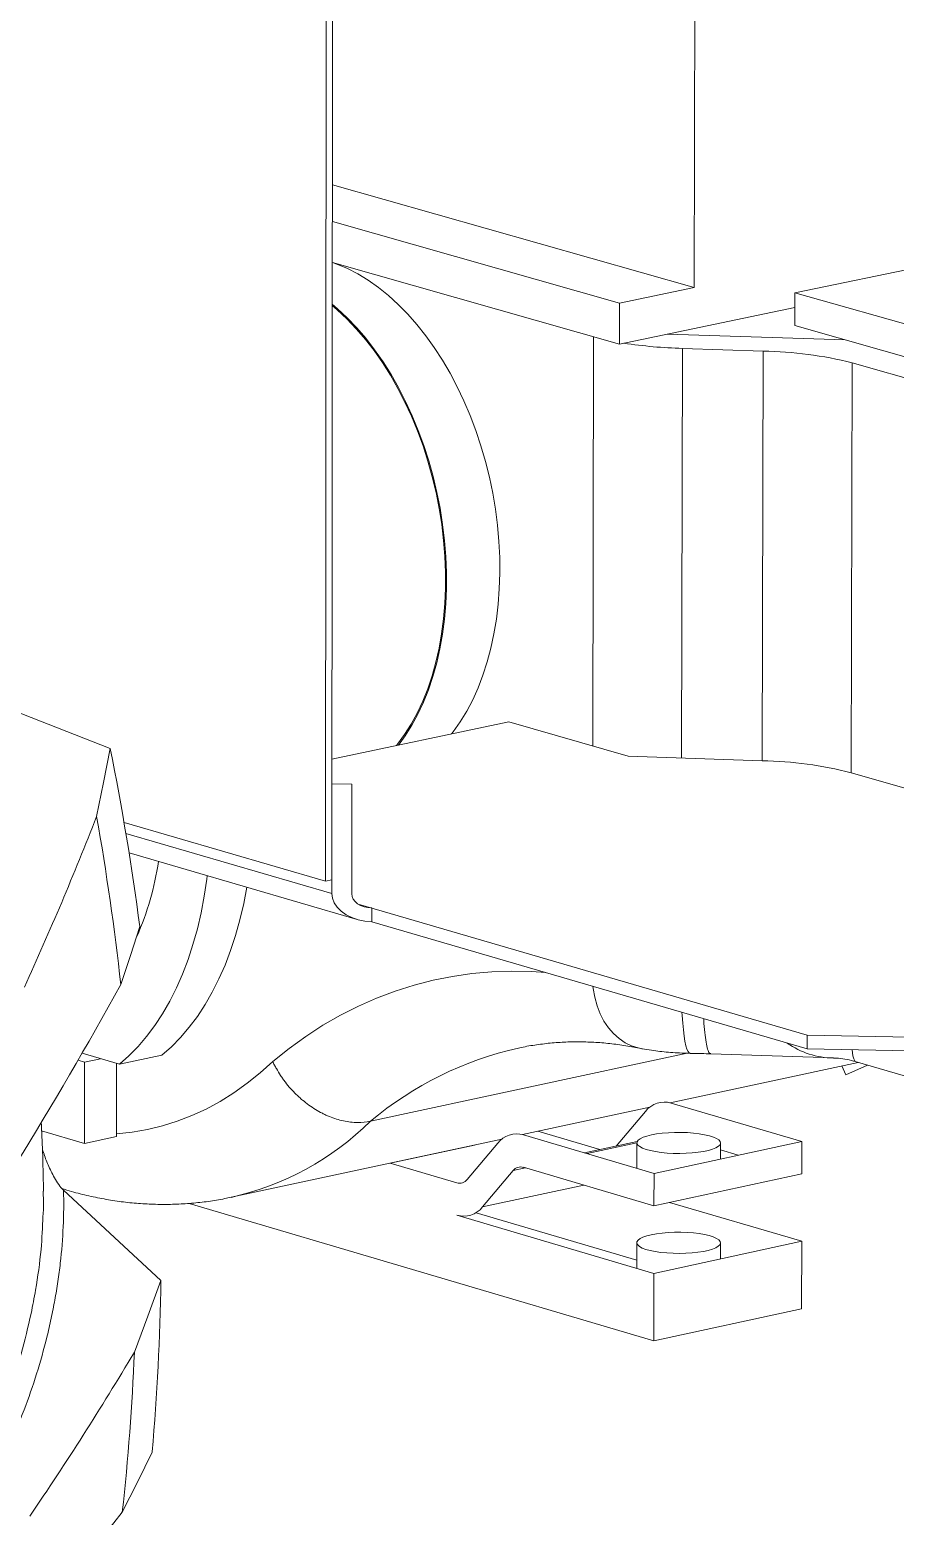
# Model space of a CAD drawing. Header units: millimetres. Extents: x -1041 to 1726, y -447 to 1705.
# Drawn here: x -223 to 66.6, y 265 to 762.1 of the extents above; entities that cross this region are included whole.
import ezdxf

# ---------------------------------------------------------------- set-up
doc = ezdxf.new("R2010")
doc.units = ezdxf.units.MM

msp = doc.modelspace()

# ---------------------------------------------------------------- linework, layer by layer
at = {"color": 7, "linetype": 'Continuous', "lineweight": 15}
for p, q in [((-123.77, 880.16), (-124.1, 477.38)), ((-121.6, 880.6), (-121.95, 473.25)), ((-0.46, 785.67), (-0.66, 675.91)), ((-0.66, 675.91), (-121.75, 710.23)), ((-121.76, 698), (-25.64, 670.72)), ((-121.77, 684.33), (-25.66, 657.01)), ((-25.64, 670.72), (-0.66, 675.91)), ((144.38, 642.61), (33.03, 674.13)), ((-25.66, 657.01), (-25.64, 670.72)), ((22.39, 654.66), (-4.64, 655.55)), ((192.81, 610.82), (52.18, 650.72)), ((-231.39, 535.61), (-196.11, 521.73)), ((-121.91, 518.16), (-62.72, 530.67)), ((-124.1, 477.38), (-191.47, 497.03)), ((-189.78, 486.82), (-113.51, 464.55)), ((-124.1, 477.38), (-121.95, 477.84)), ((37.11, 425.89), (-113.16, 469.73)), ((-108.6, 463.81), (-108.59, 468.4)), ((37.1, 421.28), (-108.6, 463.81)), ((-193.03, 416.12), (-205.49, 419.79)), ((-193.03, 416.12), (-178.79, 419.16)), ((-3, 419.82), (-109, 397.05)), ((4.86, 419.6), (45.94, 418.23)), ((-204.65, 416.82), (-204.65, 389.67)), ((-193.97, 416.4), (-193.98, 392.88)), ((-8.73, 403.23), (54.19, 416.77)), ((48.7, 415.59), (50.01, 412.59)), ((57.25, 415.88), (50.01, 412.59)), ((53.17, 417.07), (209.9, 371.32)), ((-58.19, 392.59), (-15.58, 401.76)), ((-204.65, 389.67), (-219.04, 393.92)), ((-204.65, 389.67), (-193.97, 391.96)), ((-155.62, 371.63), (-65.03, 391.12)), ((-74.25, 389.14), (-74.18, 389.12)), ((-19.75, 390.28), (-37.37, 386.48)), ((-19.85, 389.85), (-19.87, 381.34)), ((8.14, 384.46), (8.15, 389.8)), ((35.35, 390.33), (35.32, 379.49)), ((14.05, 385.73), (8.15, 387.46)), ((-123.67, 378.5), (-123.6, 378.48)), ((-61.28, 380.55), (-71.51, 368.4)), ((-14.15, 368.8), (-57.83, 381.66)), ((-14.13, 379.65), (-14.15, 368.8)), ((35.32, 379.49), (-14.15, 368.8)), ((-211.72, 373.97), (-179.15, 343.81)), ((-14.23, 323.61), (-169.67, 369.59)), ((-19.92, 350.62), (-73.69, 366.48)), ((-19.91, 356.44), (-19.92, 347.89)), ((8.08, 351.02), (8.09, 356.39)), ((35.28, 356.92), (35.23, 334.35)), ((-14.19, 346.2), (-14.23, 323.61)), ((35.23, 334.35), (-14.23, 323.61))]:
    msp.add_line(p, q, dxfattribs=at)
at = {"color": 144, "linetype": 'Continuous', "lineweight": 0}
for p, q in [((33.03, 674.13), (96.06, 687.25)), ((33.01, 663.17), (33.03, 674.13)), ((-25.66, 657.01), (33.02, 669.23)), ((193.35, 617.72), (33.01, 663.17)), ((49.86, 658.4), (-9.67, 660.34)), ((-22.81, 519.14), (-62.72, 530.67)), ((-22.81, 519.14), (22.11, 517.65)), ((251.13, 456.15), (51.87, 513.64)), ((-115.23, 509.84), (-121.92, 509.97)), ((-115.27, 473.12), (-115.23, 509.84)), ((37.1, 421.28), (37.11, 425.89)), ((104.29, 424.54), (37.11, 425.89)), ((-204.65, 416.82), (-199.3, 417.96)), ((104.28, 419.93), (37.1, 421.28)), ((-206.83, 417.47), (-204.65, 416.82)), ((-8.38, 403.14), (35.35, 390.33)), ((-26.79, 388.76), (-16.99, 400.38)), ((-53.03, 393.7), (-32.22, 387.59)), ((-74.18, 389.12), (-102.4, 383.05)), ((-76.68, 377.58), (-66.45, 389.74)), ((-74.18, 389.12), (-74.18, 389.15)), ((-57.84, 392.5), (-14.13, 379.65)), ((35.35, 390.33), (-14.13, 379.65)), ((-102.46, 383.06), (-80.12, 376.48)), ((-123.6, 378.48), (-123.6, 378.51)), ((-37.63, 375.71), (-71.51, 368.4)), ((-8.94, 369.93), (35.28, 356.92)), ((-80.11, 365.65), (-14.19, 346.2)), ((35.28, 356.92), (-14.19, 346.2))]:
    msp.add_line(p, q, dxfattribs=at)
at = {"color": 8, "linetype": 'Continuous', "lineweight": 15}
for p, q in [((-34.6, 522.55), (-34.39, 659.49)), ((-4.64, 655.55), (-4.89, 518.54)), ((22.11, 517.65), (22.39, 654.66)), ((52.18, 650.72), (51.87, 513.64)), ((-121.95, 473.25), (-190.85, 493.35)), ((-19.85, 389.84), (-36.55, 386.24)), ((-57.13, 381.45), (-61.28, 380.55))]:
    msp.add_line(p, q, dxfattribs=at)
at = {"color": 7, "linetype": 'Continuous', "lineweight": 15, "flags": 128}
for points in [[(-121.77, 684.28), (-120.24, 683.73), (-116.72, 682.25), (-113.22, 680.45), (-109.75, 678.35), (-106.34, 675.94), (-103, 673.25), (-99.73, 670.28), (-96.55, 667.04), (-93.47, 663.54), (-90.5, 659.8), (-87.66, 655.84), (-84.95, 651.65), (-82.39, 647.27), (-79.98, 642.7), (-77.73, 637.97), (-75.66, 633.09), (-73.77, 628.08), (-72.06, 622.97), (-70.54, 617.75), (-69.23, 612.47), (-68.12, 607.13), (-67.21, 601.76), (-66.52, 596.38), (-66.04, 591.01), (-65.78, 585.66), (-65.73, 580.37), (-65.9, 575.14), (-66.28, 569.99), (-66.88, 564.96), (-67.7, 560.04), (-68.72, 555.28), (-69.94, 550.67), (-71.37, 546.24), (-72.99, 542.01), (-74.8, 537.99), (-76.8, 534.19), (-78.97, 530.64), (-81.3, 527.33), (-81.85, 526.63)], [(-121.78, 670.34), (-120.02, 668.83), (-116.77, 665.79), (-113.61, 662.48), (-110.56, 658.92), (-107.63, 655.12), (-104.82, 651.1), (-102.14, 646.86), (-99.62, 642.43), (-97.25, 637.82), (-95.05, 633.04), (-93.02, 628.13), (-91.17, 623.09), (-89.51, 617.94), (-88.04, 612.71), (-86.78, 607.4), (-85.72, 602.06), (-84.86, 596.68), (-84.22, 591.3), (-83.8, 585.92), (-83.59, 580.59), (-83.59, 575.3), (-83.81, 570.09), (-84.25, 564.97), (-84.91, 559.96), (-85.77, 555.08), (-86.84, 550.35), (-88.12, 545.78), (-89.59, 541.4), (-91.26, 537.22), (-93.12, 533.25), (-95.16, 529.51), (-97.37, 526.02), (-99.68, 522.86)], [(-100.31, 522.72), (-99.96, 523.16), (-97.6, 526.38), (-95.4, 529.85), (-93.38, 533.57), (-91.53, 537.52), (-89.87, 541.68), (-88.4, 546.04), (-87.13, 550.58), (-86.06, 555.29), (-85.21, 560.14), (-84.56, 565.12), (-84.12, 570.22), (-83.9, 575.4), (-83.89, 580.66), (-84.1, 585.97), (-84.53, 591.31), (-85.16, 596.67), (-86.01, 602.02), (-87.07, 607.34), (-88.33, 612.61), (-89.78, 617.82), (-91.43, 622.94), (-93.27, 627.95), (-95.29, 632.84), (-97.48, 637.59), (-99.84, 642.17), (-102.35, 646.58), (-105.01, 650.8), (-107.81, 654.8), (-110.73, 658.58), (-113.76, 662.13), (-116.9, 665.41), (-120.13, 668.44), (-121.78, 669.85)], [(-200.64, 498.98), (-198.29, 510.4), (-196.11, 521.73)], [(-163.67, 479.19), (-163.81, 478.07), (-164.64, 472.38), (-165.69, 466.82), (-166.94, 461.42), (-168.4, 456.18), (-170.06, 451.13), (-171.91, 446.28), (-173.95, 441.64), (-176.18, 437.22), (-178.59, 433.04), (-181.17, 429.12), (-183.91, 425.45), (-186.8, 422.06), (-189.85, 418.94), (-193.03, 416.12)], [(-150.41, 475.32), (-151.44, 469.85), (-152.69, 464.45), (-154.15, 459.21), (-155.81, 454.16), (-157.67, 449.31), (-159.71, 444.67), (-161.94, 440.26), (-164.35, 436.08), (-166.93, 432.16), (-169.67, 428.49), (-172.57, 425.1), (-175.61, 421.99), (-178.79, 419.16)], [(-121.95, 473.25), (-121.75, 471.66), (-121.15, 470.1), (-120.16, 468.63), (-118.83, 467.29), (-117.18, 466.13), (-115.28, 465.17), (-113.17, 464.45), (-110.92, 464), (-108.6, 463.81)], [(-186.19, 462.2), (-189.31, 452.51), (-192.54, 442.77)], [(-193.98, 392.88), (-188.8, 393.41), (-183.67, 394.29), (-178.62, 395.5), (-173.64, 397.05), (-168.75, 398.94), (-163.96, 401.16), (-159.27, 403.71), (-154.7, 406.58), (-150.25, 409.77), (-145.92, 413.28), (-141.73, 417.09)], [(-188.02, 319.84), (-183.49, 331.83), (-179.15, 343.81)], [(-182.1, 286.45), (-187.02, 276.4), (-192.07, 266.34)]]:
    msp.add_lwpolyline(points, dxfattribs=at)
at = {"color": 144, "linetype": 'Continuous', "lineweight": 0, "flags": 128}
for points in [[(-108.59, 468.4), (-109.89, 468.51), (-111.15, 468.8), (-112.3, 469.25), (-113.31, 469.84), (-114.14, 470.55), (-114.76, 471.35), (-115.14, 472.22), (-115.27, 473.12)], [(-14.99, 392.51), (-16.5, 392.13), (-17.77, 391.7), (-18.75, 391.22), (-19.43, 390.71), (-19.79, 390.18), (-19.83, 389.64), (-19.53, 389.1), (-18.92, 388.58), (-18, 388.1), (-16.8, 387.65), (-15.33, 387.25), (-13.65, 386.91), (-11.78, 386.64), (-9.78, 386.45), (-7.68, 386.33), (-5.54, 386.3), (-3.4, 386.35), (-1.33, 386.48), (0.64, 386.69), (2.46, 386.98), (4.08, 387.33), (5.47, 387.73), (6.6, 388.19), (7.43, 388.69), (7.95, 389.21), (8.15, 389.75), (8.02, 390.29), (7.56, 390.81), (6.79, 391.32), (5.73, 391.79), (4.39, 392.21), (2.81, 392.58), (1.03, 392.88), (-0.91, 393.12), (-2.96, 393.27), (-5.09, 393.34), (-7.23, 393.34), (-9.34, 393.25), (-11.37, 393.08), (-13.27, 392.83), (-14.99, 392.51)], [(-15.05, 359.11), (-16.56, 358.73), (-17.82, 358.29), (-18.81, 357.81), (-19.49, 357.3), (-19.85, 356.76), (-19.88, 356.22), (-19.59, 355.69), (-18.98, 355.17), (-18.06, 354.67), (-16.85, 354.22), (-15.39, 353.83), (-13.71, 353.49), (-11.84, 353.22), (-9.84, 353.02), (-7.74, 352.91), (-5.6, 352.87), (-3.46, 352.92), (-1.39, 353.06), (0.58, 353.27), (2.4, 353.55), (4.02, 353.9), (5.41, 354.31), (6.54, 354.77), (7.37, 355.27), (7.89, 355.79), (8.09, 356.33), (7.96, 356.87), (7.5, 357.4), (6.73, 357.91), (5.66, 358.38), (4.33, 358.81), (2.75, 359.18), (0.97, 359.48), (-0.97, 359.71), (-3.03, 359.87), (-5.15, 359.94), (-7.29, 359.94), (-9.4, 359.84), (-11.43, 359.67), (-13.33, 359.43), (-15.05, 359.11)]]:
    msp.add_lwpolyline(points, dxfattribs=at)
at = {"color": 8, "linetype": 'Continuous', "lineweight": 15, "flags": 128}
for points in [[(-141.73, 417.09), (-136.26, 421.44), (-130.64, 425.47), (-124.9, 429.17), (-119.03, 432.53), (-113.04, 435.56), (-106.94, 438.24), (-100.74, 440.58), (-94.44, 442.58), (-88.06, 444.22), (-81.59, 445.51), (-75.05, 446.44), (-68.45, 447.02), (-61.79, 447.24), (-55.08, 447.11), (-50.31, 446.8)], [(-17.95, 421.32), (-19.42, 421.59), (-21.67, 422.3), (-23.83, 423.34), (-25.85, 424.71), (-27.72, 426.39), (-29.4, 428.35), (-30.89, 430.58), (-32.15, 433.04), (-33.18, 435.7), (-33.96, 438.53), (-34.47, 441.5), (-34.56, 442.2)], [(-4.79, 433.51), (-4.72, 432.42), (-4.54, 429.9), (-4.32, 427.61), (-4.06, 425.57), (-3.77, 423.8), (-3.46, 422.34), (-3.12, 421.2), (-2.75, 420.38), (-2.38, 419.91), (-2.05, 419.79)]]:
    msp.add_lwpolyline(points, dxfattribs=at)
at = {"color": 7, "linetype": 'Continuous', "lineweight": 15}
for centre, radius, start, end in [((-0.01, 815.98), 160.51, 261.3321, 268.3454), ((20.27, 524.2), 130.48, 75.8417, 89.0679), ((-1047.09, 349.42), 868.25, 7.46342, 11.44651), ((-1246.02, 908.22), 1122.63, 335.45706, 338.62098), ((-1059.35, 346.57), 872.13, 6.33314, 10.0644), ((-1452.85, 1139.08), 1439.87, 325.56142, 331.07985), ((-58.75, 378.6), 3.19, 73.2444, 142.2601), ((-929.88, 353.67), 750.8, 354.86376, 359.24769), ((-1111.36, 870.45), 1075.05, 325.7214, 329.19137), ((-925.55, 348.82), 738.1, 353.58413, 357.74956), ((-1222.01, 1069.23), 1305.91, 315.74368, 322.06171)]:
    msp.add_arc(centre, radius, start, end, dxfattribs=at)
at = {"color": 144, "linetype": 'Continuous', "lineweight": 0}
for centre, radius, start, end in [((19.99, 389.4), 128.27, 75.6092, 89.0534), ((-10.67, 395.48), 8, 73.318, 142.2099), ((-60.13, 384.85), 7.98, 73.2689, 142.2807), ((-79.2, 379.53), 3.19, 253.2253, 322.2872), ((-77.81, 373.27), 7.96, 253.2008, 322.2666)]:
    msp.add_arc(centre, radius, start, end, dxfattribs=at)
at = {"color": 8, "linetype": 'Continuous', "lineweight": 15}
for centre, radius, start, end in [((-273.09, 497.29), 94.08, 335.8864, 351.8493), ((46.25, 445.76), 27.54, 234.9108, 269.3371), ((-34.31, 308.37), 115.94, 102.5221, 130.1051), ((59.93, 420.8), 7.72, 178.6754, 208.8956), ((-177.06, 466.38), 97.15, 282.7308, 314.4697)]:
    msp.add_arc(centre, radius, start, end, dxfattribs=at)
for points, knots in [([(2.5, 431.38), (2.5, 431.21), (2.57, 429.46), (2.83, 426.7), (3.25, 423.35), (3.79, 421.05), (4.33, 419.75), (4.71, 419.73), (4.87, 419.72)], [0, 0, 0, 0, 0.02237, 0.230417, 0.438464, 0.646511, 0.854558, 1, 1, 1, 1]), ([(-241.26, 280.08), (-239.22, 284.31), (-235.14, 292.79), (-230.06, 305.9), (-225.78, 319.26), (-222.89, 330.89), (-220.67, 342.56), (-219.12, 353.44), (-218.76, 361.63), (-218.59, 365.32)], [0, 0, 0, 0, 0.1533762, 0.3075552, 0.4642188, 0.621731, 0.7120588, 0.8700955, 1, 1, 1, 1])]:
    msp.add_open_spline(points, degree=3, knots=knots, dxfattribs=at)
at = {"color": 7, "linetype": 'Continuous', "lineweight": 15}
for points, knots in [([(-59.44, 421.54), (-59.15, 421.61), (-57.16, 422.08), (-53.43, 422.68), (-48.22, 423.31), (-42.96, 423.63), (-37.66, 423.66), (-32.33, 423.41), (-26.97, 422.86), (-22.52, 422.19), (-19.85, 421.66), (-18.99, 421.49)], [0, 0, 0, 0, 0.022653, 0.155227, 0.287721, 0.419776, 0.551109, 0.68151, 0.810844, 0.939053, 1, 1, 1, 1]), ([(-18.98, 421.49), (-17.91, 421.29), (-15.91, 420.91), (-12.94, 420.52), (-10.05, 420.21), (-7.11, 419.99), (-4.42, 419.84), (-2.71, 419.81), (-2.05, 419.8)], [0, 0, 0, 0, 0.208423, 0.385913, 0.549647, 0.72004, 0.891304, 1, 1, 1, 1]), ([(-2.06, 419.75), (-0.03, 419.73), (2.28, 419.71), (4.59, 419.6), (4.86, 419.59)], [0, 0, 0, 0, 0.8794954, 1, 1, 1, 1]), ([(45.96, 418.2), (46.26, 418.19), (47.52, 418.19), (49.77, 417.87), (51.89, 417.47), (52.97, 417.11), (53.14, 417.06)], [0, 0, 0, 0, 0.124341, 0.525912, 0.927722, 1, 1, 1, 1]), ([(-109, 397.05), (-110.41, 396.75), (-111.87, 396.61), (-114.13, 396.64), (-114.9, 396.69), (-116.45, 396.87), (-117.24, 397), (-119.61, 397.52), (-121.18, 398.01), (-123.15, 398.81), (-123.54, 398.98), (-124.33, 399.34), (-124.72, 399.54), (-125.89, 400.13), (-126.66, 400.56), (-128.92, 401.95), (-130.38, 403), (-132.13, 404.47), (-132.48, 404.77), (-133.16, 405.39), (-133.5, 405.7), (-134.49, 406.66), (-135.75, 407.99), (-136.92, 409.39), (-137.76, 410.48), (-138.04, 410.85), (-138.57, 411.6), (-138.83, 411.98), (-139.59, 413.13), (-140.06, 413.9), (-140.73, 415.09), (-140.94, 415.48), (-141.25, 416.08), (-141.35, 416.29), (-141.54, 416.69), (-141.64, 416.89), (-141.73, 417.09)], [0, 0, 0, 0, 0.125, 0.125, 0.1875, 0.1875, 0.25, 0.25, 0.375, 0.375, 0.40625, 0.40625, 0.4375, 0.4375, 0.5, 0.5, 0.625, 0.625, 0.65625, 0.65625, 0.6875, 0.6875, 0.75, 0.8125, 0.8125, 0.84375, 0.84375, 0.875, 0.875, 0.9375, 0.9375, 0.96875, 0.96875, 0.984375, 0.984375, 1, 1, 1, 1]), ([(-218.43, 373.69), (-218.44, 373.97), (-218.47, 378.38), (-218.69, 386.06), (-219.01, 393.48), (-219.16, 396.72)], [0, 0, 0, 0, 0.035908, 0.577872, 1, 1, 1, 1]), ([(-218.78, 387.65), (-218.31, 386.27), (-217.33, 383.36), (-215.68, 379.81), (-214.07, 376.95), (-212.86, 375.14), (-212.01, 374.27), (-211.72, 373.97)], [0, 0, 0, 0, 0.269249, 0.565941, 0.73594, 0.908549, 1, 1, 1, 1]), ([(-211.72, 373.97), (-211.61, 369.95), (-211.65, 365.91), (-212.01, 357.8), (-212.34, 353.72), (-213.04, 347.58), (-213.31, 345.53), (-213.92, 341.41), (-214.26, 339.35), (-215.01, 335.22), (-215.42, 333.16), (-216.31, 329.02), (-216.78, 326.96), (-219.33, 316.68), (-221.88, 308.55), (-227.98, 292.46), (-231.53, 284.51), (-235.6, 276.64)], [0, 0, 0, 0, 0.125, 0.125, 0.25, 0.25, 0.3125, 0.3125, 0.375, 0.375, 0.4375, 0.4375, 0.5, 0.5, 0.75, 0.75, 1, 1, 1, 1]), ([(-218.59, 365.32), (-218.53, 366.15), (-218.33, 368.97), (-218.47, 371.74), (-218.57, 373.69)], [0, 0, 0, 0, 0.293566, 1, 1, 1, 1]), ([(-212.27, 374.56), (-211.19, 374.22), (-208.19, 373.28), (-203.24, 372.07), (-197.45, 370.89), (-191.67, 370.03), (-185.92, 369.48), (-180.2, 369.22), (-174.51, 369.26), (-168.87, 369.59), (-163.29, 370.23), (-158.88, 370.92), (-156.36, 371.49), (-155.66, 371.65)], [0, 0, 0, 0, 0.058107, 0.160826, 0.262885, 0.364299, 0.465102, 0.56534, 0.665078, 0.764391, 0.863364, 0.96209, 1, 1, 1, 1])]:
    msp.add_open_spline(points, degree=3, knots=knots, dxfattribs=at)
msp.add_open_spline([(-193.97, 391.96), (-193.97, 392.11), (-193.98, 392.42), (-193.98, 392.73), (-193.98, 392.88)], degree=3, dxfattribs=at)

doc.saveas('drawing.dxf')
